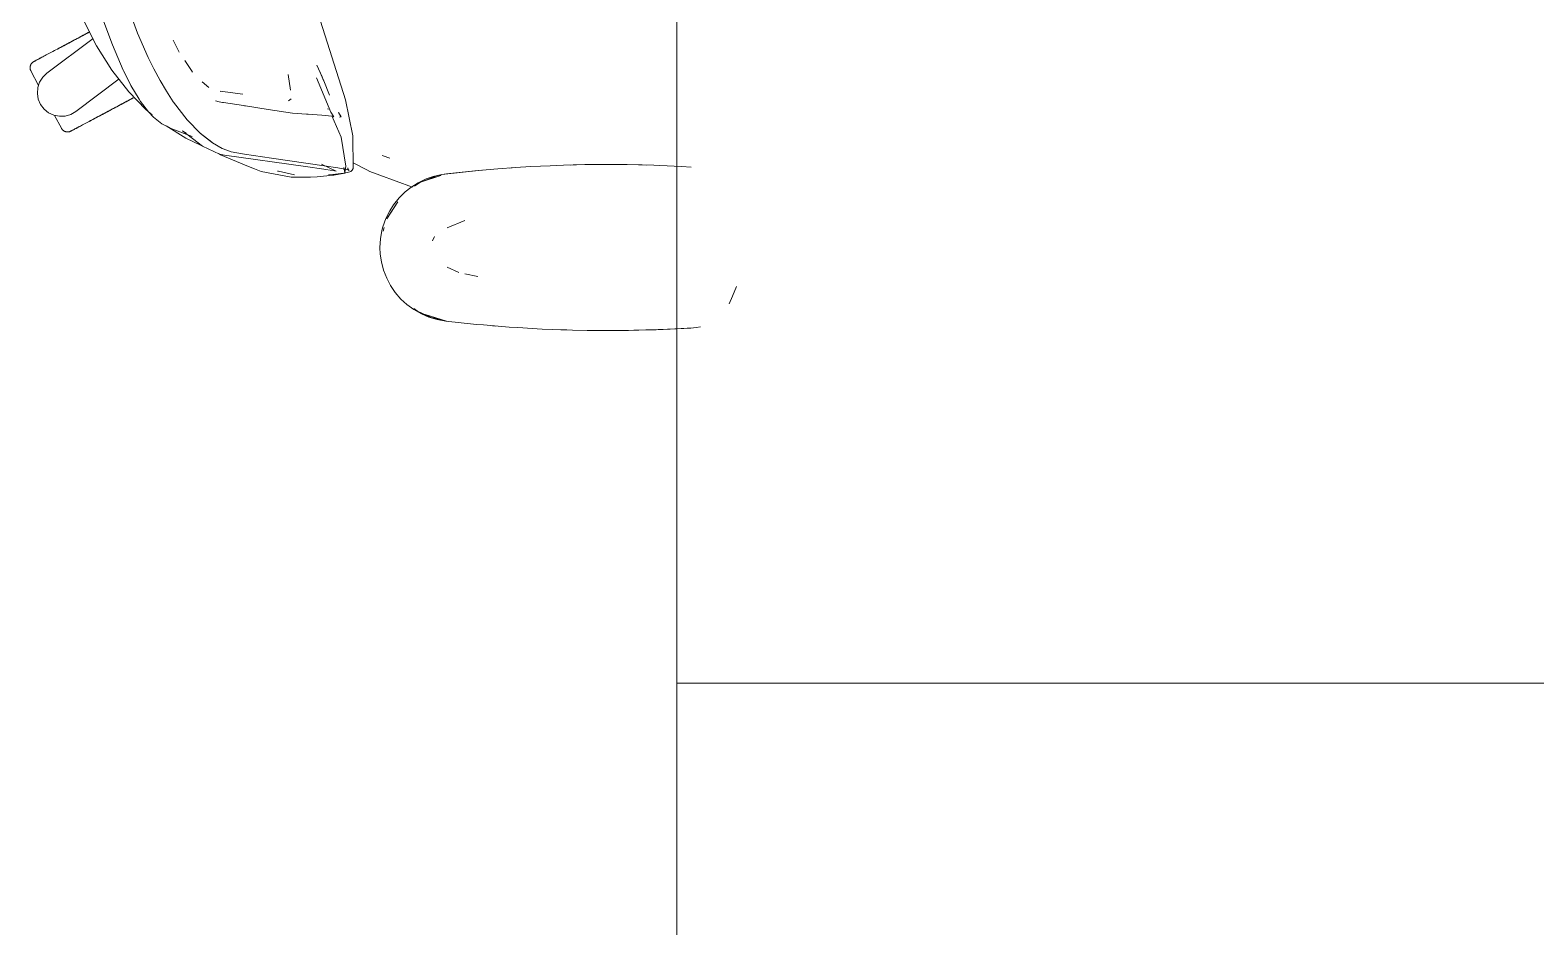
# Model space of a CAD drawing. Header units: millimetres. Extents: x 155920 to 295199, y -4084 to 97293.
# Drawn here: x 194256 to 195135, y 32065 to 32588 of the extents above; entities that cross this region are included whole.
import ezdxf

# ---------------------------------------------------------------- set-up
doc = ezdxf.new("R2010")
doc.units = ezdxf.units.MM
doc.header["$MEASUREMENT"] = 0
doc.layers.add('G-IMPT', color=8, linetype='CONTINUOUS', lineweight=9)
doc.layers.add('I-FURN', color=8, linetype='CONTINUOUS', lineweight=9)

msp = doc.modelspace()

# ---------------------------------------------------------------- linework, layer by layer
at = {"layer": 'G-IMPT'}
for p, q in [((194313.06, 32601.65), (194318.52, 32586.77)), ((194287.48, 32593.08), (194294.57, 32579.3)), ((194298.29, 32594.87), (194303.89, 32579.8)), ((194423.95, 32597.96), (194439.94, 32547.72)), ((194318.52, 32586.77), (194324.7, 32572.54)), ((194294.57, 32579.3), (194303.55, 32565)), ((194305.37, 32576.12), (194303.89, 32579.8)), ((194310.14, 32565.16), (194305.37, 32576.12)), ((194342.92, 32575.57), (194339.38, 32582.54)), ((194328.09, 32565.82), (194324.7, 32572.54)), ((194346.46, 32570.09), (194346.06, 32570.67)), ((194349.95, 32564.96), (194346.46, 32570.09)), ((194426.24, 32561.28), (194423.19, 32568)), ((194303.55, 32565), (194313.35, 32552.4)), ((194310.14, 32565.16), (194310.36, 32564.72)), ((194314.36, 32556.71), (194310.36, 32564.72)), ((194328.09, 32565.82), (194331.66, 32559.03)), ((194335.42, 32552.8), (194331.66, 32559.03)), ((194349.95, 32564.96), (194350.7, 32563.86)), ((194356.22, 32558.33), (194360.13, 32554.99)), ((194407.91, 32553.37), (194406.51, 32562.54)), ((194431.4, 32540.56), (194422.97, 32560.54)), ((194427.27, 32558.7), (194425.24, 32563.82)), ((194427.26, 32558.91), (194425.25, 32563.81)), ((194425.25, 32563.81), (194427.27, 32558.7)), ((194427.26, 32558.91), (194430.52, 32550.44)), ((194323.31, 32542.11), (194313.35, 32552.4)), ((194314.36, 32556.71), (194314.67, 32556.11)), ((194314.67, 32556.11), (194319.4, 32548.11)), ((194335.42, 32552.8), (194339.31, 32546.7)), ((194380.08, 32551.05), (194366.72, 32552.83)), ((194366.72, 32552.83), (194367.19, 32552.68)), ((194407.91, 32553.37), (194407.87, 32553.72)), ((194320.27, 32546.82), (194319.4, 32548.11)), ((194324.98, 32540.69), (194320.27, 32546.82)), ((194323.31, 32542.11), (194326.98, 32539.11)), ((194327.88, 32537.66), (194324.98, 32540.69)), ((194339.31, 32546.7), (194339.47, 32546.44)), ((194347.5, 32536.01), (194339.47, 32546.44)), ((194364.04, 32547.13), (194366.2, 32546.67)), ((194366.2, 32546.67), (194368.19, 32546.24)), ((194368.65, 32546.17), (194368.19, 32546.24)), ((194380.38, 32544.37), (194368.65, 32546.17)), ((194380.38, 32544.37), (194380.99, 32544.27)), ((194381.5, 32544.19), (194380.99, 32544.27)), ((194394.85, 32542.08), (194381.5, 32544.19)), ((194394.85, 32542.08), (194408.92, 32540.05)), ((194408.26, 32548.43), (194406.62, 32547.15)), ((194429.95, 32542.28), (194429.51, 32542.55)), ((194433.16, 32537.9), (194431.4, 32540.56)), ((194437.37, 32537.89), (194435.78, 32540.35)), ((194435.78, 32540.35), (194437.3, 32537.87)), ((194437.3, 32537.87), (194435.82, 32540.34)), ((194444.14, 32526.76), (194439.94, 32547.72)), ((194332.74, 32533.8), (194327.88, 32537.66)), ((194332.74, 32533.8), (194333.88, 32533.19)), ((194333.88, 32533.19), (194336.31, 32532.01)), ((194346.68, 32525.37), (194335.23, 32532.5)), ((194336.31, 32532.01), (194338.54, 32530.94)), ((194347.5, 32536.01), (194355.23, 32528.11)), ((194409, 32540.04), (194408.92, 32540.05)), ((194409, 32540.04), (194417.25, 32539.42)), ((194417.25, 32539.42), (194418.23, 32539.35)), ((194418.23, 32539.35), (194426.09, 32538.78)), ((194426.09, 32538.78), (194429.97, 32538.49)), ((194430.05, 32538.48), (194429.97, 32538.49)), ((194430.05, 32538.48), (194432.43, 32538.19)), ((194437.51, 32526.06), (194431.9, 32538.41)), ((194432.44, 32538.18), (194432.43, 32538.19)), ((194432.44, 32538.18), (194433.16, 32537.9)), ((194436.43, 32537.59), (194437.3, 32537.87)), ((194437.37, 32537.89), (194437.3, 32537.87)), ((194350.45, 32526.43), (194338.54, 32530.94)), ((194344.79, 32529.66), (194346.82, 32528.5)), ((194344.79, 32529.66), (194356.5, 32520.72)), ((194355.31, 32521.39), (194346.68, 32525.37)), ((194355.02, 32528.41), (194361.97, 32523.01)), ((194355.02, 32528.41), (194358.6, 32525.6)), ((194362.2, 32522.69), (194355.23, 32528.11)), ((194361.97, 32523.01), (194358.6, 32525.6)), ((194362.2, 32522.69), (194368.03, 32519.4)), ((194437.51, 32526.06), (194440.22, 32509.02)), ((194444.14, 32526.76), (194444.52, 32507.78)), ((194363.02, 32517.68), (194356.5, 32520.72)), ((194363.02, 32517.68), (194366.38, 32516.12)), ((194365.77, 32516.4), (194366.94, 32515.63)), ((194369.38, 32515.47), (194366.38, 32516.12)), ((194366.94, 32515.63), (194383.39, 32508.83)), ((194368.03, 32519.4), (194368.45, 32519.19)), ((194373.24, 32517.43), (194368.45, 32519.19)), ((194416.59, 32508.8), (194369.38, 32515.47)), ((194373.24, 32517.43), (194380.92, 32516.13)), ((194396.68, 32513.74), (194380.92, 32516.13)), ((194427.56, 32509.18), (194396.68, 32513.74)), ((194461.4, 32515.3), (194465.86, 32513.67)), ((194461.4, 32515.3), (194461.98, 32515.05)), ((194465.86, 32513.67), (194461.98, 32515.05)), ((194383.39, 32508.83), (194386.76, 32507.44)), ((194390.62, 32505.85), (194386.76, 32507.44)), ((194408.31, 32502.61), (194390.62, 32505.85)), ((194400.87, 32506.06), (194400.3, 32506.22)), ((194410.18, 32504.02), (194400.87, 32506.06)), ((194416.59, 32508.8), (194427.26, 32507.36)), ((194434.44, 32506.16), (194426.03, 32510.15)), ((194428.55, 32507.14), (194427.26, 32507.36)), ((194435.41, 32508.07), (194427.56, 32509.18)), ((194428.55, 32507.14), (194433.57, 32506.31)), ((194434.44, 32506.16), (194433.57, 32506.31)), ((194441.68, 32506.96), (194435.41, 32508.07)), ((194437.45, 32504.58), (194439.77, 32505.03)), ((194437.86, 32504.84), (194441.14, 32505.38)), ((194439.05, 32508.31), (194439.54, 32505.44)), ((194439.05, 32508.31), (194439.77, 32505.03)), ((194439.54, 32505.44), (194440.22, 32509.02)), ((194441.06, 32507.13), (194441.68, 32506.96)), ((194441.06, 32507.13), (194442.15, 32506.57)), ((194443, 32505.93), (194441.14, 32505.38)), ((194441.25, 32508.01), (194441.33, 32507.51)), ((194441.65, 32506.97), (194441.33, 32507.51)), ((194441.65, 32506.97), (194442.15, 32506.57)), ((194443, 32505.93), (194443.54, 32506.25)), ((194443.54, 32506.25), (194443.92, 32506.74)), ((194444.52, 32507.78), (194443.92, 32506.74)), ((194444.04, 32507.37), (194443.92, 32506.74)), ((194443.92, 32506.74), (194443.94, 32506.82)), ((194444.04, 32507.37), (194443.94, 32506.82)), ((194444.46, 32510.97), (194452.36, 32506.82)), ((194452.36, 32506.82), (194454.12, 32505.9)), ((194460.09, 32503.71), (194454.12, 32505.9)), ((194496.14, 32504.17), (194519.09, 32506.63)), ((194496.14, 32504.17), (194517.57, 32506.52)), ((194519.09, 32506.63), (194498.95, 32504.5)), ((194517.57, 32506.52), (194528.97, 32507.51)), ((194539.26, 32508.24), (194528.97, 32507.51)), ((194537.22, 32508.1), (194535.8, 32507.97)), ((194537.22, 32508.1), (194539.12, 32508.19)), ((194539.26, 32508.24), (194548.13, 32508.8)), ((194559.44, 32509.34), (194548.13, 32508.8)), ((194559.44, 32509.34), (194567.32, 32509.63)), ((194579.62, 32509.93), (194567.32, 32509.63)), ((194571.19, 32509.71), (194572.84, 32509.79)), ((194572.84, 32509.79), (194574.92, 32509.79)), ((194579.62, 32509.93), (194585.09, 32510)), ((194599.81, 32510.01), (194585.09, 32510)), ((194604.32, 32509.95), (194599.81, 32510.01)), ((194604.32, 32509.95), (194619.99, 32509.58)), ((194611.04, 32509.78), (194613.26, 32509.78)), ((194615.94, 32509.66), (194613.26, 32509.78)), ((194619.99, 32509.58), (194623.53, 32509.45)), ((194636.09, 32508.84), (194623.53, 32509.45)), ((194636.09, 32508.84), (194641.76, 32508.55)), ((194408.31, 32502.61), (194415.28, 32502.58)), ((194415.28, 32502.58), (194419.45, 32502.58)), ((194423.41, 32502.92), (194419.45, 32502.58)), ((194432.73, 32503.73), (194423.41, 32502.92)), ((194432.56, 32504.25), (194429.97, 32504.03)), ((194437.25, 32504.76), (194432.61, 32504.25)), ((194432.73, 32503.73), (194433.2, 32503.77)), ((194433.2, 32503.77), (194437.45, 32504.58)), ((194437.86, 32504.84), (194437.25, 32504.76)), ((194479.03, 32496.77), (194460.09, 32503.71)), ((194474.83, 32494.02), (194478.14, 32496.65)), ((194482.46, 32499.38), (194478.14, 32496.65)), ((194483.79, 32499.77), (194480.21, 32497.35)), ((194482.46, 32499.38), (194487.04, 32501.57)), ((194483.79, 32499.77), (194495.64, 32503.59)), ((194483.79, 32499.77), (194486.49, 32500.67)), ((194493.01, 32503.38), (194484.82, 32500.18)), ((194486.49, 32500.67), (194495.64, 32503.59)), ((194487.04, 32501.57), (194491.18, 32503.02)), ((194496.14, 32504.17), (194491.18, 32503.02)), ((194496.06, 32503.96), (194493.01, 32503.38)), ((194496.14, 32504.17), (194498.95, 32504.5)), ((194464.17, 32478.35), (194470.5, 32488.3)), ((194466.34, 32482.02), (194470.5, 32488.3)), ((194471.22, 32490.48), (194468.04, 32486.5)), ((194471.22, 32490.48), (194474.83, 32494.02)), ((194463.53, 32478.44), (194465.77, 32482.95)), ((194464.17, 32478.35), (194466.34, 32482.02)), ((194465.77, 32482.95), (194468.04, 32486.5)), ((194460.37, 32466.59), (194461.25, 32471.54)), ((194461.25, 32471.54), (194461.82, 32473.67)), ((194463.53, 32478.44), (194461.82, 32473.67)), ((194462.62, 32473.23), (194462, 32471.2)), ((194509.66, 32477.27), (194499.23, 32473.13)), ((194460.08, 32461.55), (194460.37, 32466.59)), ((194460.08, 32461.55), (194460.25, 32457.71)), ((194490.69, 32465.38), (194491.71, 32467.6)), ((194491.71, 32467.6), (194492, 32468.05)), ((194460.9, 32453.19), (194460.25, 32457.71)), ((194460.9, 32453.19), (194462.16, 32448.33)), ((194463.99, 32443.61), (194462.16, 32448.33)), ((194466.18, 32439.45), (194463.99, 32443.61)), ((194499.32, 32450.18), (194506.11, 32446.91)), ((194517.16, 32444.57), (194509.72, 32446.14)), ((194466.18, 32439.45), (194469.01, 32435.28)), ((194469.01, 32435.28), (194472.33, 32431.45)), ((194668.21, 32438.77), (194665.88, 32433.14)), ((194475.77, 32428.28), (194472.33, 32431.45)), ((194475.77, 32428.28), (194479.85, 32425.29)), ((194479.81, 32425.98), (194481.92, 32424.38)), ((194664.04, 32428.75), (194665.88, 32433.14)), ((194484.3, 32422.77), (194479.85, 32425.29)), ((194489.99, 32420.65), (194481.92, 32424.38)), ((194484.3, 32422.77), (194488.53, 32420.96)), ((194498.95, 32418.6), (194486.49, 32422.43)), ((194486.49, 32422.43), (194495.64, 32419.52)), ((194488.53, 32420.96), (194493.4, 32419.5)), ((194489.99, 32420.65), (194498.39, 32418.73)), ((194498.44, 32418.6), (194493.4, 32419.5)), ((194498.95, 32418.6), (194495.64, 32419.52)), ((194516.37, 32416.7), (194498.44, 32418.6)), ((194520.5, 32416.35), (194516.37, 32416.7)), ((194535.55, 32415.1), (194520.5, 32416.35)), ((194527.37, 32415.75), (194525.69, 32415.92)), ((194535.55, 32415.1), (194540.64, 32414.78)), ((194540.64, 32414.78), (194554.78, 32413.97)), ((194560.8, 32413.71), (194554.78, 32413.97)), ((194560.8, 32413.71), (194572.56, 32413.33)), ((194565.69, 32413.57), (194567.62, 32413.46)), ((194567.62, 32413.46), (194569.12, 32413.45)), ((194580.98, 32413.16), (194572.56, 32413.33)), ((194580.98, 32413.16), (194611, 32413.28)), ((194580.98, 32413.16), (194601.17, 32413.11)), ((194580.98, 32413.16), (194591.78, 32413.07)), ((194611, 32413.28), (194591.78, 32413.07)), ((194601.17, 32413.11), (194622.56, 32413.62)), ((194601.17, 32413.11), (194621.35, 32413.58)), ((194601.17, 32413.11), (194611, 32413.28)), ((194601.17, 32413.15), (194603.2, 32413.13)), ((194603.2, 32413.13), (194605.11, 32413.21)), ((194611, 32413.28), (194622.56, 32413.62)), ((194621.35, 32413.58), (194643.14, 32414.67)), ((194621.35, 32413.58), (194641.53, 32414.55)), ((194622.56, 32413.62), (194621.35, 32413.58)), ((194622.56, 32413.62), (194633.39, 32414.17)), ((194643.14, 32414.67), (194641.53, 32414.55)), ((194643.14, 32414.67), (194644.78, 32414.92)), ((194647.18, 32415.36), (194644.78, 32414.92))]:
    msp.add_line(p, q, dxfattribs=at)
at = {"layer": 'I-FURN'}
for p, q in [((194633.39, 34207.34), (194633.39, 32207.34)), ((194284.35, 32584.14), (194283.34, 32583.6)), ((194283.8, 32583.85), (194284.81, 32584.38)), ((194285.35, 32584.67), (194284.35, 32584.14)), ((194284.81, 32584.38), (194285.81, 32584.91)), ((194286.35, 32585.2), (194285.35, 32584.67)), ((194285.81, 32584.91), (194286.81, 32585.44)), ((194287.34, 32585.73), (194286.35, 32585.2)), ((194286.81, 32585.44), (194287.8, 32585.97)), ((194288.33, 32586.25), (194287.34, 32585.73)), ((194287.8, 32585.97), (194288.78, 32586.49)), ((194289.31, 32586.77), (194288.33, 32586.25)), ((194288.78, 32586.49), (194289.75, 32587.01)), ((194290.28, 32587.29), (194289.31, 32586.77)), ((194289.75, 32587.01), (194290.72, 32587.52)), ((194265.58, 32563.27), (194292.64, 32583.67)), ((194268.28, 32575.59), (194267.48, 32575.16)), ((194269.1, 32576.03), (194268.28, 32575.59)), ((194269.95, 32576.48), (194269.1, 32576.03)), ((194270.82, 32576.94), (194269.95, 32576.48)), ((194271.7, 32577.41), (194270.82, 32576.94)), ((194272.61, 32577.89), (194271.7, 32577.41)), ((194272.12, 32577.63), (194273.03, 32578.12)), ((194273.53, 32578.38), (194272.61, 32577.89)), ((194273.03, 32578.12), (194273.96, 32578.61)), ((194274.47, 32578.88), (194273.53, 32578.38)), ((194273.96, 32578.61), (194274.9, 32579.12)), ((194275.42, 32579.39), (194274.47, 32578.88)), ((194274.9, 32579.12), (194275.86, 32579.62)), ((194276.38, 32579.9), (194275.42, 32579.39)), ((194275.86, 32579.62), (194276.83, 32580.14)), ((194277.36, 32580.42), (194276.38, 32579.9)), ((194276.83, 32580.14), (194277.81, 32580.66)), ((194278.34, 32580.94), (194277.36, 32580.42)), ((194277.81, 32580.66), (194278.8, 32581.18)), ((194279.33, 32581.47), (194278.34, 32580.94)), ((194278.8, 32581.18), (194279.79, 32581.71)), ((194280.33, 32582), (194279.33, 32581.47)), ((194279.79, 32581.71), (194280.79, 32582.24)), ((194281.33, 32582.53), (194280.33, 32582)), ((194280.79, 32582.24), (194281.79, 32582.78)), ((194282.34, 32583.07), (194281.33, 32582.53)), ((194281.79, 32582.78), (194282.8, 32583.31)), ((194283.34, 32583.6), (194282.34, 32583.07)), ((194282.8, 32583.31), (194283.8, 32583.85)), ((194255.79, 32566.5), (194255.8, 32566.66)), ((194255.8, 32566.34), (194255.79, 32566.5)), ((194255.8, 32566.82), (194255.82, 32566.98)), ((194255.8, 32566.66), (194255.8, 32566.82)), ((194255.82, 32566.98), (194255.84, 32567.14)), ((194255.84, 32567.14), (194255.87, 32567.3)), ((194255.87, 32567.3), (194255.9, 32567.46)), ((194255.9, 32567.46), (194255.94, 32567.61)), ((194255.94, 32567.61), (194255.99, 32567.77)), ((194255.99, 32567.77), (194256.04, 32567.92)), ((194256.04, 32567.92), (194256.1, 32568.07)), ((194256.1, 32568.07), (194256.16, 32568.22)), ((194256.16, 32568.22), (194256.23, 32568.36)), ((194256.23, 32568.36), (194256.31, 32568.5)), ((194256.31, 32568.5), (194256.39, 32568.64)), ((194256.39, 32568.64), (194256.48, 32568.78)), ((194256.48, 32568.78), (194256.57, 32568.91)), ((194256.57, 32568.91), (194256.67, 32569.04)), ((194256.67, 32569.04), (194256.77, 32569.16)), ((194256.77, 32569.16), (194256.88, 32569.28)), ((194256.88, 32569.28), (194256.99, 32569.4)), ((194256.99, 32569.4), (194257.11, 32569.51)), ((194257.11, 32569.51), (194257.23, 32569.62)), ((194257.23, 32569.62), (194257.35, 32569.72)), ((194257.35, 32569.72), (194257.48, 32569.81)), ((194257.48, 32569.81), (194257.62, 32569.9)), ((194257.62, 32569.9), (194257.75, 32569.99)), ((194257.75, 32569.99), (194257.89, 32570.07)), ((194257.89, 32570.07), (194257.93, 32570.09)), ((194257.93, 32570.09), (194257.95, 32570.1)), ((194257.94, 32570.09), (194257.93, 32570.09)), ((194257.98, 32570.12), (194257.94, 32570.09)), ((194257.95, 32570.1), (194258.01, 32570.13)), ((194258.06, 32570.16), (194257.98, 32570.12)), ((194258.01, 32570.13), (194258.11, 32570.19)), ((194258.18, 32570.22), (194258.06, 32570.16)), ((194258.11, 32570.19), (194258.25, 32570.26)), ((194258.35, 32570.31), (194258.18, 32570.22)), ((194258.25, 32570.26), (194258.43, 32570.36)), ((194258.55, 32570.42), (194258.35, 32570.31)), ((194258.43, 32570.36), (194258.65, 32570.47)), ((194258.79, 32570.55), (194258.55, 32570.42)), ((194258.65, 32570.47), (194258.91, 32570.61)), ((194259.07, 32570.69), (194258.79, 32570.55)), ((194258.91, 32570.61), (194259.21, 32570.77)), ((194259.38, 32570.86), (194259.07, 32570.69)), ((194259.21, 32570.77), (194259.54, 32570.95)), ((194259.74, 32571.05), (194259.38, 32570.86)), ((194259.54, 32570.95), (194259.92, 32571.15)), ((194260.13, 32571.26), (194259.74, 32571.05)), ((194259.92, 32571.15), (194260.33, 32571.36)), ((194260.56, 32571.49), (194260.13, 32571.26)), ((194260.33, 32571.36), (194260.77, 32571.6)), ((194261.03, 32571.74), (194260.56, 32571.49)), ((194260.77, 32571.6), (194261.25, 32571.86)), ((194261.53, 32572), (194261.03, 32571.74)), ((194261.25, 32571.86), (194261.77, 32572.13)), ((194262.06, 32572.29), (194261.53, 32572)), ((194261.77, 32572.13), (194262.32, 32572.43)), ((194262.63, 32572.59), (194262.06, 32572.29)), ((194262.32, 32572.43), (194262.91, 32572.74)), ((194263.24, 32572.91), (194262.63, 32572.59)), ((194263.87, 32573.25), (194263.24, 32572.91)), ((194264.53, 32573.6), (194263.87, 32573.25)), ((194265.23, 32573.97), (194264.53, 32573.6)), ((194265.95, 32574.35), (194265.23, 32573.97)), ((194266.7, 32574.75), (194265.95, 32574.35)), ((194267.48, 32575.16), (194266.7, 32574.75)), ((194255.81, 32566.18), (194255.8, 32566.34)), ((194255.83, 32566.02), (194255.81, 32566.18)), ((194255.85, 32565.86), (194255.83, 32566.02)), ((194255.88, 32565.7), (194255.85, 32565.86)), ((194255.92, 32565.54), (194255.88, 32565.7)), ((194255.96, 32565.38), (194255.92, 32565.54)), ((194256.01, 32565.23), (194255.96, 32565.38)), ((194256.06, 32565.08), (194256.01, 32565.23)), ((194256.13, 32564.93), (194256.06, 32565.08)), ((194256.19, 32564.78), (194256.13, 32564.93)), ((194256.27, 32564.64), (194256.19, 32564.78)), ((194256.27, 32564.64), (194260.74, 32556.23)), ((194260.29, 32554.88), (194261.35, 32558.08)), ((194261.35, 32558.08), (194263.15, 32560.93)), ((194263.15, 32560.93), (194265.58, 32563.27)), ((194307.74, 32560), (194282.42, 32540.92)), ((194260.02, 32551.51), (194260.29, 32554.88)), ((194260.57, 32548.18), (194260.02, 32551.51)), ((194315.13, 32548.4), (194316.03, 32548.88)), ((194261.89, 32545.08), (194260.57, 32548.18)), ((194263.92, 32542.39), (194261.89, 32545.08)), ((194266.54, 32540.26), (194263.92, 32542.39)), ((194269.59, 32538.82), (194266.54, 32540.26)), ((194282.42, 32540.92), (194279.5, 32539.23)), ((194299.94, 32540.33), (194298.95, 32539.8)), ((194299.41, 32540.04), (194300.39, 32540.57)), ((194300.93, 32540.85), (194299.94, 32540.33)), ((194300.39, 32540.57), (194301.39, 32541.1)), ((194301.93, 32541.38), (194300.93, 32540.85)), ((194301.39, 32541.1), (194302.39, 32541.63)), ((194302.93, 32541.92), (194301.93, 32541.38)), ((194302.39, 32541.63), (194303.39, 32542.16)), ((194303.93, 32542.45), (194302.93, 32541.92)), ((194303.39, 32542.16), (194304.39, 32542.7)), ((194304.94, 32542.99), (194303.93, 32542.45)), ((194304.39, 32542.7), (194305.4, 32543.23)), ((194305.94, 32543.52), (194304.94, 32542.99)), ((194305.4, 32543.23), (194306.4, 32543.77)), ((194306.94, 32544.05), (194305.94, 32543.52)), ((194306.4, 32543.77), (194307.4, 32544.3)), ((194307.94, 32544.58), (194306.94, 32544.05)), ((194307.4, 32544.3), (194308.4, 32544.83)), ((194308.94, 32545.11), (194307.94, 32544.58)), ((194308.4, 32544.83), (194309.39, 32545.35)), ((194309.92, 32545.64), (194308.94, 32545.11)), ((194309.39, 32545.35), (194310.38, 32545.88)), ((194310.9, 32546.16), (194309.92, 32545.64)), ((194310.38, 32545.88), (194311.35, 32546.4)), ((194311.87, 32546.67), (194310.9, 32546.16)), ((194311.35, 32546.4), (194312.31, 32546.91)), ((194312.83, 32547.18), (194311.87, 32546.67)), ((194312.31, 32546.91), (194313.27, 32547.41)), ((194313.77, 32547.68), (194312.83, 32547.18)), ((194313.27, 32547.41), (194314.2, 32547.91)), ((194314.7, 32548.18), (194313.77, 32547.68)), ((194314.2, 32547.91), (194315.13, 32548.4)), ((194315.62, 32548.66), (194314.7, 32548.18)), ((194272.89, 32538.15), (194269.59, 32538.82)), ((194270.05, 32538.72), (194274.08, 32531.14)), ((194276.26, 32538.29), (194272.89, 32538.15)), ((194279.5, 32539.23), (194276.26, 32538.29)), ((194283.13, 32531.39), (194282.62, 32531.12)), ((194282.85, 32531.24), (194283.37, 32531.52)), ((194283.66, 32531.67), (194283.13, 32531.39)), ((194283.37, 32531.52), (194283.92, 32531.81)), ((194284.23, 32531.98), (194283.66, 32531.67)), ((194283.92, 32531.81), (194284.5, 32532.12)), ((194284.5, 32532.12), (194285.12, 32532.45)), ((194285.12, 32532.45), (194285.77, 32532.79)), ((194285.77, 32532.79), (194286.44, 32533.15)), ((194286.44, 32533.15), (194287.15, 32533.53)), ((194287.15, 32533.53), (194287.89, 32533.92)), ((194287.89, 32533.92), (194288.65, 32534.32)), ((194288.65, 32534.32), (194289.44, 32534.74)), ((194289.44, 32534.74), (194290.25, 32535.18)), ((194290.25, 32535.18), (194291.08, 32535.62)), ((194291.54, 32535.86), (194290.7, 32535.41)), ((194291.08, 32535.62), (194291.94, 32536.07)), ((194292.41, 32536.33), (194291.54, 32535.86)), ((194291.94, 32536.07), (194292.82, 32536.54)), ((194293.3, 32536.8), (194292.41, 32536.33)), ((194292.82, 32536.54), (194293.71, 32537.02)), ((194294.2, 32537.28), (194293.3, 32536.8)), ((194293.71, 32537.02), (194294.63, 32537.5)), ((194295.13, 32537.77), (194294.2, 32537.28)), ((194294.63, 32537.5), (194295.56, 32538)), ((194296.06, 32538.27), (194295.13, 32537.77)), ((194295.56, 32538), (194296.5, 32538.5)), ((194297.02, 32538.77), (194296.06, 32538.27)), ((194296.5, 32538.5), (194297.46, 32539.01)), ((194297.98, 32539.29), (194297.02, 32538.77)), ((194297.46, 32539.01), (194298.43, 32539.52)), ((194298.95, 32539.8), (194297.98, 32539.29)), ((194298.43, 32539.52), (194299.41, 32540.04)), ((194274.1, 32531.1), (194274.08, 32531.14)), ((194274.18, 32530.96), (194274.1, 32531.1)), ((194274.26, 32530.83), (194274.18, 32530.96)), ((194274.35, 32530.69), (194274.26, 32530.83)), ((194274.45, 32530.56), (194274.35, 32530.69)), ((194274.55, 32530.44), (194274.45, 32530.56)), ((194274.66, 32530.32), (194274.55, 32530.44)), ((194274.77, 32530.2), (194274.66, 32530.32)), ((194274.88, 32530.09), (194274.77, 32530.2)), ((194275, 32529.98), (194274.88, 32530.09)), ((194275.13, 32529.88), (194275, 32529.98)), ((194275.26, 32529.78), (194275.13, 32529.88)), ((194275.39, 32529.69), (194275.26, 32529.78)), ((194275.52, 32529.6), (194275.39, 32529.69)), ((194275.66, 32529.52), (194275.52, 32529.6)), ((194275.81, 32529.44), (194275.66, 32529.52)), ((194275.95, 32529.37), (194275.81, 32529.44)), ((194276.1, 32529.31), (194275.95, 32529.37)), ((194276.25, 32529.25), (194276.1, 32529.31)), ((194276.4, 32529.2), (194276.25, 32529.25)), ((194276.56, 32529.15), (194276.4, 32529.2)), ((194276.71, 32529.11), (194276.56, 32529.15)), ((194276.87, 32529.08), (194276.71, 32529.11)), ((194277.03, 32529.05), (194276.87, 32529.08)), ((194277.19, 32529.03), (194277.03, 32529.05)), ((194277.35, 32529.01), (194277.19, 32529.03)), ((194277.51, 32529.01), (194277.35, 32529.01)), ((194277.67, 32529), (194277.51, 32529.01)), ((194277.83, 32529.01), (194277.67, 32529)), ((194277.99, 32529.02), (194277.83, 32529.01)), ((194278.15, 32529.04), (194277.99, 32529.02)), ((194278.31, 32529.06), (194278.15, 32529.04)), ((194278.47, 32529.09), (194278.31, 32529.06)), ((194278.63, 32529.13), (194278.47, 32529.09)), ((194278.78, 32529.17), (194278.63, 32529.13)), ((194278.94, 32529.22), (194278.78, 32529.17)), ((194279.09, 32529.27), (194278.94, 32529.22)), ((194279.24, 32529.34), (194279.09, 32529.27)), ((194279.38, 32529.4), (194279.24, 32529.34)), ((194279.53, 32529.48), (194279.38, 32529.4)), ((194279.58, 32529.5), (194279.53, 32529.48)), ((194279.53, 32529.48), (194279.55, 32529.49)), ((194279.53, 32529.48), (194279.53, 32529.48)), ((194279.55, 32529.49), (194279.61, 32529.52)), ((194279.66, 32529.54), (194279.58, 32529.5)), ((194279.61, 32529.52), (194279.71, 32529.57)), ((194279.78, 32529.61), (194279.66, 32529.54)), ((194279.71, 32529.57), (194279.85, 32529.65)), ((194279.94, 32529.7), (194279.78, 32529.61)), ((194279.85, 32529.65), (194280.03, 32529.74)), ((194280.14, 32529.8), (194279.94, 32529.7)), ((194280.03, 32529.74), (194280.25, 32529.86)), ((194280.38, 32529.93), (194280.14, 32529.8)), ((194280.25, 32529.86), (194280.51, 32530)), ((194280.66, 32530.08), (194280.38, 32529.93)), ((194280.51, 32530), (194280.8, 32530.15)), ((194280.98, 32530.25), (194280.66, 32530.08)), ((194280.8, 32530.15), (194281.14, 32530.33)), ((194281.34, 32530.44), (194280.98, 32530.25)), ((194281.14, 32530.33), (194281.51, 32530.53)), ((194281.73, 32530.65), (194281.34, 32530.44)), ((194281.51, 32530.53), (194281.92, 32530.75)), ((194282.16, 32530.87), (194281.73, 32530.65)), ((194281.92, 32530.75), (194282.37, 32530.99)), ((194282.62, 32531.12), (194282.16, 32530.87)), ((194282.37, 32530.99), (194282.85, 32531.24)), ((194633.39, 32207.34), (196233.39, 32207.34)), ((196233.39, 32207.34), (194633.39, 32207.34)), ((194633.39, 32207.34), (194633.39, 30207.34))]:
    msp.add_line(p, q, dxfattribs=at)

doc.saveas('drawing.dxf')
